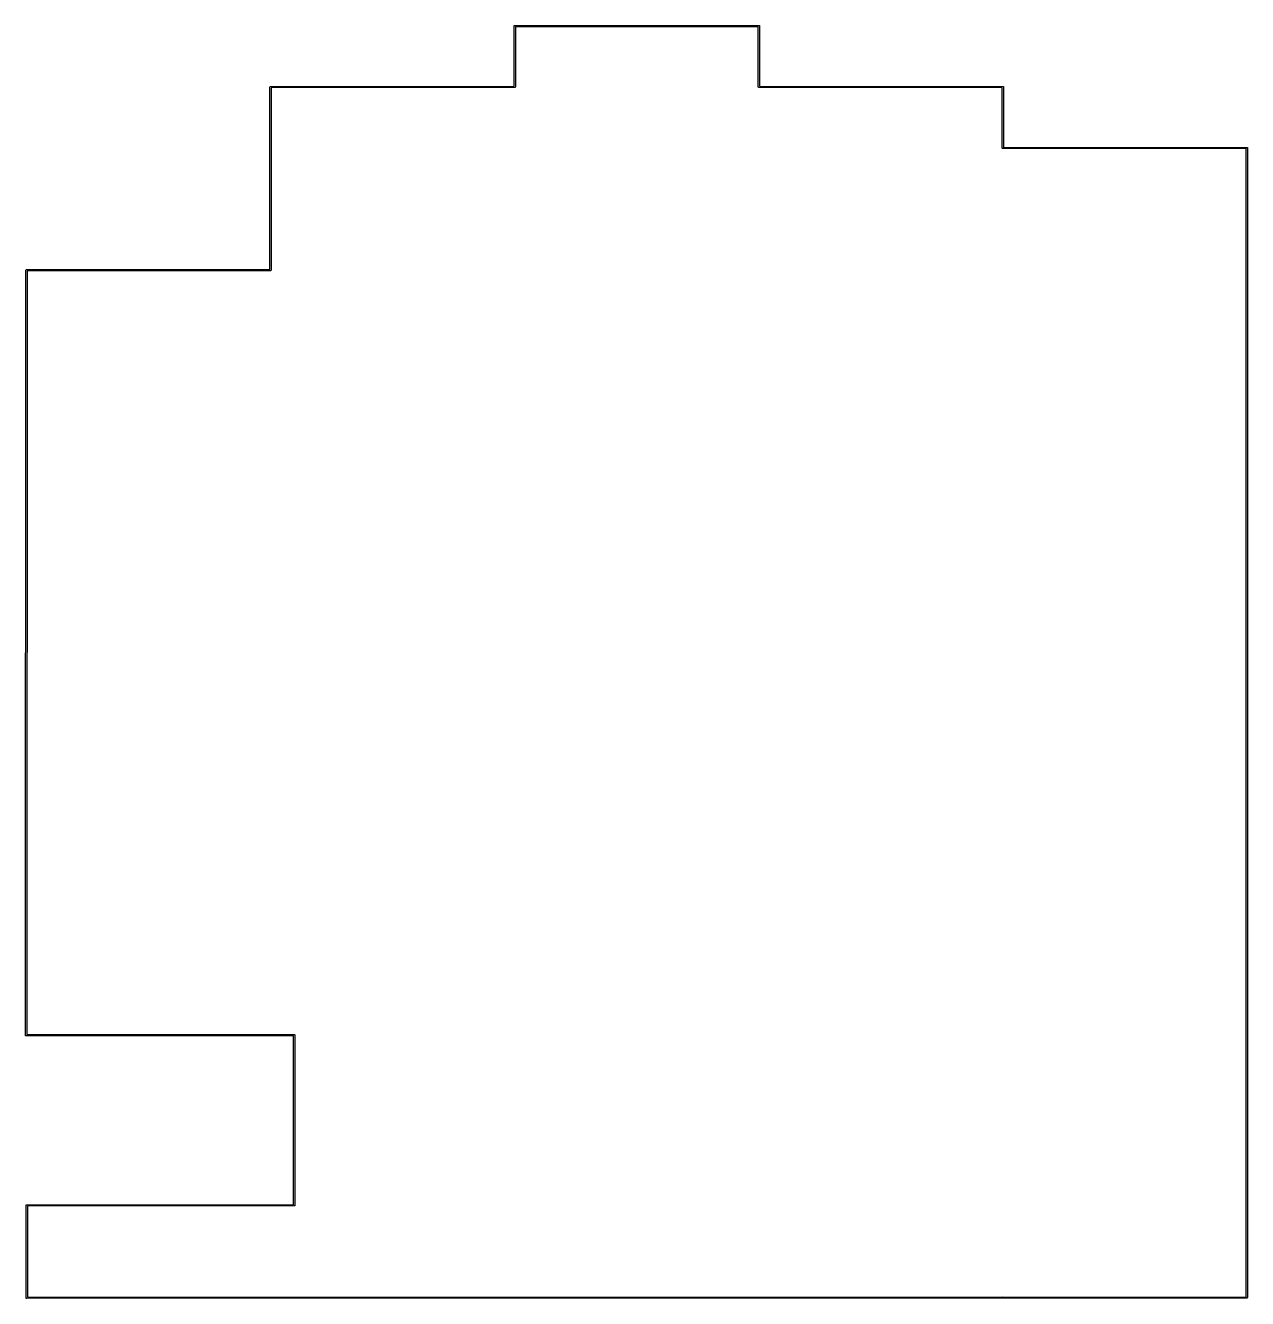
# Model space of a CAD drawing. Extents: x 144.2 to 239.6, y -132.8 to -33.4.
import ezdxf

# ---------------------------------------------------------------- set-up
doc = ezdxf.new("R2010")
doc.units = 0
doc.layers.add('BLACK', color=7, linetype='CONTINUOUS')

msp = doc.modelspace()

# ---------------------------------------------------------------- linework, layer by layer
at = {"layer": 'BLACK', "linetype": 'CONTINUOUS'}
for p, q in [((182.3, -33.43), (182.315, -33.3946)), ((182.3, -38.13), (182.3, -33.43)), ((182.315, -33.3946), (182.35, -33.38)), ((182.35, -33.38), (201.42, -33.38)), ((182.4, -33.48), (182.4, -38.18)), ((201.37, -33.48), (182.4, -33.48)), ((201.37, -38.18), (201.37, -33.48)), ((201.42, -33.38), (201.455, -33.3946)), ((201.455, -33.3946), (201.47, -33.43)), ((201.47, -33.43), (201.47, -38.13)), ((163.23, -52.43), (163.24, -38.19)), ((163.24, -38.19), (163.247, -38.1728)), ((163.247, -38.1728), (163.255, -38.1547)), ((163.255, -38.1546), (163.272, -38.1475)), ((163.255, -38.1547), (163.255, -38.1546)), ((163.255, -38.1546), (163.255, -38.1546)), ((163.272, -38.1475), (163.29, -38.14)), ((163.29, -38.14), (182.3, -38.13)), ((163.34, -38.24), (163.33, -52.48)), ((182.35, -38.23), (163.34, -38.24)), ((182.368, -38.2227), (182.35, -38.23)), ((182.385, -38.2154), (182.368, -38.2227)), ((182.393, -38.1974), (182.385, -38.2153)), ((182.385, -38.2153), (182.385, -38.2153)), ((182.385, -38.2153), (182.385, -38.2154)), ((182.4, -38.18), (182.393, -38.1974)), ((201.377, -38.1974), (201.37, -38.18)), ((201.385, -38.2153), (201.377, -38.1974)), ((201.385, -38.2154), (201.385, -38.2153)), ((201.385, -38.2153), (201.385, -38.2153)), ((201.403, -38.2228), (201.385, -38.2154)), ((201.42, -38.23), (201.403, -38.2228)), ((220.42, -38.24), (201.42, -38.23)), ((201.47, -38.13), (220.47, -38.14)), ((220.42, -42.95), (220.42, -38.24)), ((220.47, -38.14), (220.488, -38.1473)), ((220.488, -38.1473), (220.505, -38.1546)), ((220.505, -38.1546), (220.505, -38.1547)), ((220.505, -38.1547), (220.505, -38.1547)), ((220.505, -38.1547), (220.513, -38.1726)), ((220.513, -38.1726), (220.52, -38.19)), ((220.52, -38.19), (220.52, -42.9)), ((220.435, -42.9854), (220.42, -42.95)), ((220.47, -43), (220.435, -42.9854)), ((239.47, -43), (220.47, -43)), ((220.52, -42.9), (239.52, -42.9)), ((239.46, -132.67), (239.47, -43)), ((239.52, -42.9), (239.52, -42.9)), ((239.52, -42.9), (239.52, -42.9)), ((239.52, -42.9), (239.543, -42.9095)), ((239.543, -42.9095), (239.555, -42.9146)), ((239.555, -42.9146), (239.555, -42.9146)), ((239.555, -42.9146), (239.555, -42.9146)), ((239.555, -42.9146), (239.564, -42.9348)), ((239.57, -42.95), (239.56, -132.72)), ((239.564, -42.9348), (239.57, -42.95)), ((239.57, -42.95), (239.57, -42.95)), ((239.57, -42.95), (239.57, -42.95)), ((144.15, -112.23), (144.19, -52.49)), ((144.19, -52.49), (144.197, -52.4727)), ((144.197, -52.4727), (144.205, -52.4547)), ((144.205, -52.4546), (144.222, -52.4474)), ((144.205, -52.4547), (144.205, -52.4546)), ((144.205, -52.4547), (144.205, -52.4547)), ((144.222, -52.4474), (144.24, -52.44)), ((144.24, -52.44), (163.23, -52.43)), ((144.29, -52.54), (144.25, -112.18)), ((163.28, -52.53), (144.29, -52.54)), ((163.298, -52.5227), (163.28, -52.53)), ((163.315, -52.5154), (163.298, -52.5227)), ((163.323, -52.4975), (163.315, -52.5153)), ((163.315, -52.5153), (163.315, -52.5153)), ((163.315, -52.5153), (163.315, -52.5154)), ((163.33, -52.48), (163.323, -52.4975)), ((144.157, -112.248), (144.15, -112.23)), ((144.15, -112.23), (144.15, -112.23)), ((144.15, -112.23), (144.15, -112.23)), ((144.165, -112.265), (144.157, -112.248)), ((144.182, -112.273), (144.165, -112.265)), ((144.165, -112.265), (144.165, -112.265)), ((144.165, -112.265), (144.165, -112.265)), ((144.2, -112.28), (144.182, -112.273)), ((165.08, -112.27), (144.2, -112.28)), ((144.2, -112.28), (144.2, -112.28)), ((144.2, -112.28), (144.2, -112.28)), ((144.25, -112.18), (165.13, -112.17)), ((165.09, -125.46), (165.08, -112.27)), ((165.13, -112.17), (165.13, -112.17)), ((165.13, -112.17), (165.13, -112.17)), ((165.13, -112.17), (165.148, -112.177)), ((165.148, -112.177), (165.165, -112.185)), ((165.165, -112.185), (165.165, -112.185)), ((165.165, -112.185), (165.165, -112.185)), ((165.165, -112.185), (165.173, -112.202)), ((165.173, -112.202), (165.18, -112.22)), ((165.18, -112.22), (165.19, -125.51)), ((144.2, -125.52), (144.207, -125.502)), ((144.2, -132.74), (144.2, -125.52)), ((144.207, -125.502), (144.215, -125.485)), ((144.215, -125.485), (144.232, -125.477)), ((144.215, -125.485), (144.215, -125.485)), ((144.215, -125.485), (144.215, -125.485)), ((144.232, -125.477), (144.25, -125.47)), ((144.25, -125.47), (165.09, -125.46)), ((165.14, -125.56), (144.3, -125.57)), ((144.3, -125.57), (144.3, -132.69)), ((165.159, -125.552), (165.14, -125.56)), ((165.14, -125.56), (165.14, -125.56)), ((165.14, -125.56), (165.14, -125.56)), ((165.175, -125.545), (165.159, -125.552)), ((165.183, -125.526), (165.175, -125.545)), ((165.175, -125.545), (165.175, -125.545)), ((165.175, -125.545), (165.175, -125.545)), ((165.19, -125.51), (165.183, -125.526)), ((165.19, -125.51), (165.19, -125.51)), ((165.19, -125.51), (165.19, -125.51)), ((144.207, -132.758), (144.2, -132.74)), ((144.2, -132.74), (144.2, -132.74)), ((144.2, -132.74), (144.2, -132.74)), ((144.215, -132.775), (144.207, -132.758)), ((144.232, -132.783), (144.215, -132.775)), ((144.215, -132.775), (144.215, -132.775)), ((144.215, -132.775), (144.215, -132.775)), ((144.25, -132.79), (144.232, -132.783)), ((220.46, -132.76), (144.25, -132.79)), ((144.25, -132.79), (144.25, -132.79)), ((144.25, -132.79), (144.25, -132.79)), ((144.3, -132.69), (220.46, -132.66)), ((220.46, -132.66), (220.46, -132.66)), ((220.46, -132.66), (220.46, -132.66)), ((220.46, -132.66), (239.46, -132.67)), ((239.51, -132.77), (220.46, -132.76)), ((239.527, -132.763), (239.51, -132.77)), ((239.51, -132.77), (239.51, -132.77)), ((239.51, -132.77), (239.51, -132.77)), ((239.545, -132.755), (239.527, -132.763)), ((239.552, -132.738), (239.545, -132.755)), ((239.545, -132.755), (239.545, -132.755)), ((239.545, -132.755), (239.545, -132.755)), ((239.56, -132.72), (239.552, -132.738)), ((239.56, -132.72), (239.56, -132.72)), ((239.56, -132.72), (239.56, -132.72))]:
    msp.add_line(p, q, dxfattribs=at)

doc.saveas('drawing.dxf')
